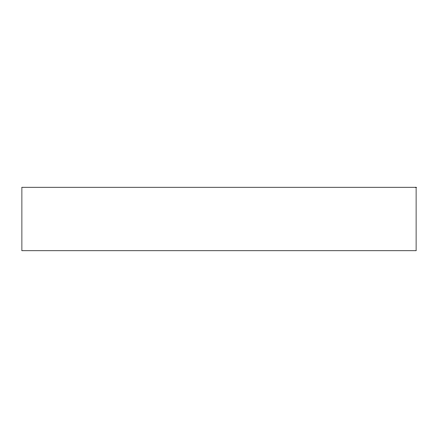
<?xml version="1.0" encoding="UTF-8"?>
<svg xmlns="http://www.w3.org/2000/svg" width="438" height="438" viewBox="0 0 438 438"><rect width="100%" height="100%" fill="white"/><g stroke="black" fill="none" stroke-linecap="round" stroke-linejoin="round"><path stroke-width="0.66" d="M416.1 187.229L21.9 187.229L21.9 250.771L416.1 250.771L416.1 187.229"/></g></svg>
